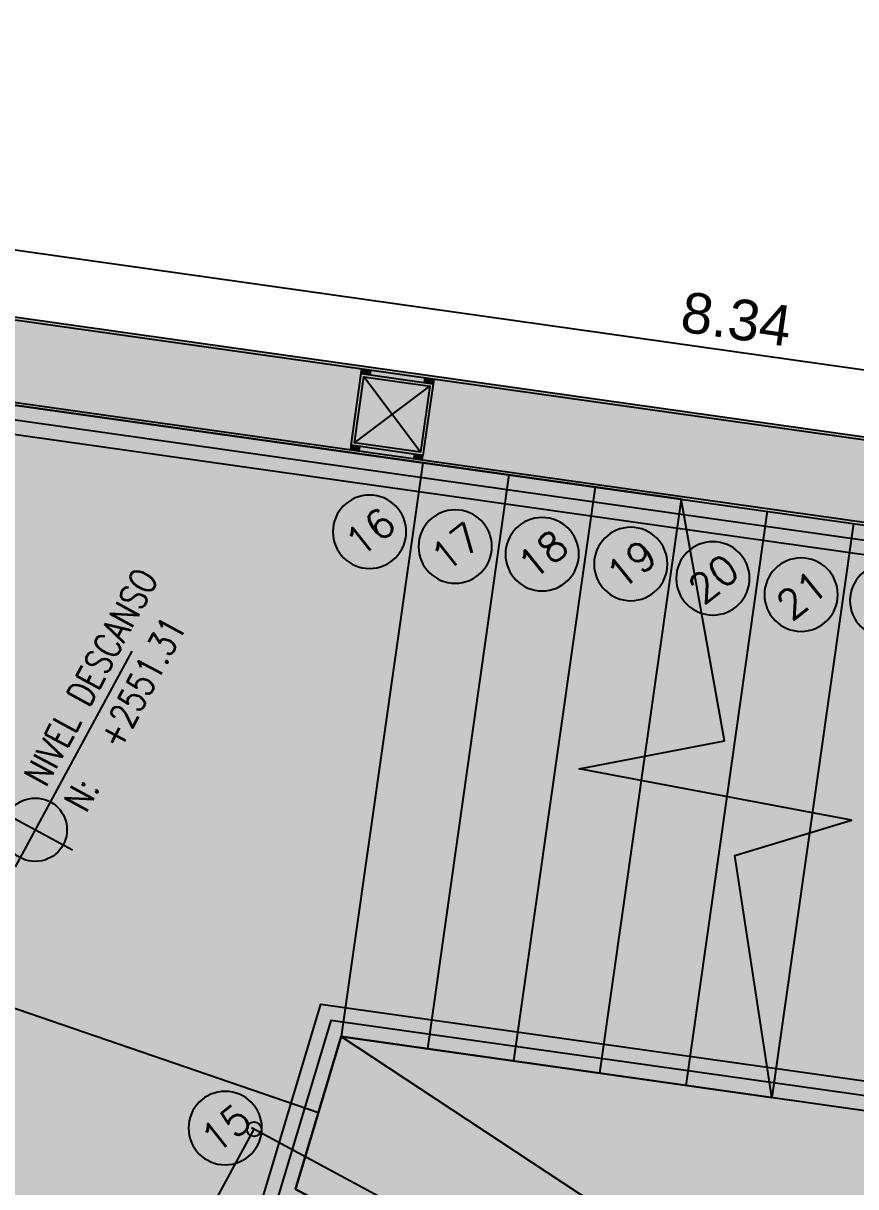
# Model space of a CAD drawing. Header units: millimetres. Extents: x 837300 to 838100, y 1173100 to 1173878.
# Drawn here: x 837845.712 to 837848.583, y 1173317.28 to 1173321.295 of the extents above; entities that cross this region are included whole.
import ezdxf
from ezdxf.enums import TextEntityAlignment as Align

# ---------------------------------------------------------------- set-up
doc = ezdxf.new("R2010")
doc.units = ezdxf.units.MM
for name, color, linetype in [('.', 255, 'Continuous'), ('1MURO', 5, 'Continuous'), ('A-ANOTAC-SIMBOLO', 3, 'Continuous'), ('A-Linea-1', 1, 'Continuous'), ('A-Linea-4', 4, 'Continuous'), ('hatch ciruclación', 41, 'Continuous'), ('HATCH SUELO', 41, 'Continuous'), ('INT_COTAS 100', 2, 'Continuous'), ('OLD-ANT-PLANTAS PROPUESTAS$0$A-BORDE DE LOSA PERFIL IPE', 2, 'Continuous'), ('OLD-ANT-PLANTAS PROPUESTAS$0$A-FONDO_250', 250, 'Continuous'), ('OLD-ANT-PLANTAS PROPUESTAS$0$A-FONDO_253', 253, 'Continuous'), ('OLD-ANT-PLANTAS PROPUESTAS$0$A-Linea-1', 1, 'Continuous'), ('OLD-ANT-PLANTAS PROPUESTAS$0$KCIG-AP-DW-XR-PUNTOS FIJOS$0$A-ESCALERA', 3, 'Continuous'), ('pv', 1, 'Continuous')]:
    doc.layers.add(name, color=color, linetype=linetype)
doc.styles.add('ARIAL', font='arial.ttf')
doc.styles.add('OLD-ANT-PLANTAS PROPUESTAS$0$KCIG-AP-DW-XR-PUNTOS FIJOS$0$ROMANS', font='romans')
doc.styles.add('TEXT', font='romans.shx', dxfattribs={"width": 0.8})
doc.dimstyles.new('Cotas100', dxfattribs={"dimtxt": 0.14, "dimasz": 0.1, "dimexe": 0.01, "dimexo": 0.01, "dimgap": 0.04, "dimtad": 1, "dimzin": 1, "dimdsep": 46, "dimtxsty": 'ARIAL', "dimblk": 'SMALL', "dimcen": 0.3, "dimclrd": 2, "dimclre": 2, "dimclrt": 1, "dimazin": 2, "dimtfac": 1, "dimtofl": 0, "dimtmove": 0, "dimatfit": 3, "dimldrblk": 'OBLIQUE', "dimfxl": 1, "dimtolj": 1, "dimlwd": -1, "dimlwe": -1, "dimarcsym": 0})

# ---------------------------------------------------------------- blocks, each defined once
blk = doc.blocks.new('_Small')
at = {"color": 0, "linetype": 'ByBlock', "lineweight": -2}
blk.add_circle((0, 0), 0.25, dxfattribs=at)
blk = doc.blocks.new('*D607')
at = {"layer": 'Defpoints', "color": 0, "transparency": 16777216}
for p in [(424.5734, -2.7272), (425.0445, -2.982, 0.0024), (424.0923, -4.7428, -0.0335)]:
    blk.add_point(p, dxfattribs=at)
at = {"layer": 'INT_COTAS 100', "color": 2, "transparency": 16777216}
for p, q in [((423.6212, -4.488), (424.5734, -2.7272)), ((425.0357, -2.9773), (424.5646, -2.7225)), ((424.0835, -4.738), (423.6124, -4.4833))]:
    blk.add_line(p, q, dxfattribs=at)
at = {"layer": 'INT_COTAS 100', "color": 2, "transparency": 16777216, "xscale": 0.1, "yscale": 0.1, "zscale": 0.1}
for p, rotation in [((424.5734, -2.7272), 61.59498198217778), ((423.6212, -4.488), 241.5949819821778)]:
    blk.add_blockref('_Small', p, dxfattribs=dict(at, rotation=rotation))
at = {"layer": 'INT_COTAS 100', "color": 1, "transparency": 16777216, "insert": (424.1954, -3.6607), "char_height": 0.14, "attachment_point": 5, "rotation": 241.595, "style": 'ARIAL'}
blk.add_mtext('\\A1;2.00', dxfattribs=at)
blk = doc.blocks.new('_Oblique')
at = {"color": 0, "linetype": 'ByBlock', "lineweight": -2}
blk.add_line((-0.5, -0.5), (0.5, 0.5), dxfattribs=at)
blk = doc.blocks.new('*D614')
at = {"color": 2, "transparency": 16777216}
for p, q in [((422.0744, 0.4091), (422.0942, 0.55)), ((422.0928, 0.5401), (430.3496, -0.6259)), ((430.3311, -0.7568), (430.351, -0.616))]:
    blk.add_line(p, q, dxfattribs=at)
at = {"layer": 'Defpoints', "color": 0, "transparency": 16777216}
for p in [(422.073, 0.3992, 0.0011), (430.3496, -0.6259), (430.3297, -0.7667, 0.0011)]:
    blk.add_point(p, dxfattribs=at)
at = {"color": 2, "transparency": 16777216, "xscale": 0.1, "yscale": 0.1, "zscale": 0.1}
for p, rotation in [((422.0928, 0.5401), 171.962301150857), ((430.3496, -0.6259), 351.9623011508571)]:
    blk.add_blockref('_Small', p, dxfattribs=dict(at, rotation=rotation))
at = {"color": 1, "transparency": 16777216, "insert": (426.2368, 0.0675), "char_height": 0.14, "attachment_point": 5, "rotation": 351.9623, "style": 'ARIAL'}
blk.add_mtext('\\A1;8.34', dxfattribs=at)
blk = doc.blocks.new('OLD-ANT-PLANTAS PROPUESTAS$0$KCIG-AP-DW-XR-PUNTOS FIJOS$0$NUM-ESCALERA')
blk.add_circle((0, 0), 0.1266)
at = {"style": 'OLD-ANT-PLANTAS PROPUESTAS$0$KCIG-AP-DW-XR-PUNTOS FIJOS$0$ROMANS'}
blk.add_attdef('NO', text='', height=0.1, rotation=360, dxfattribs=at).set_placement((-0.0009, -0.0023), align=Align.MIDDLE)
blk = doc.blocks.new('*U282')
at = {"ltscale": 0.07}
for color, points in [(256, [(0, 6.339, 0.414214), (-2.301, 4.037), (0, 4.037)]), (255, [(0, 6.339), (0, 4.037), (2.301, 4.037, 0.414214)]), (255, [(0, 4.037), (-2.301, 4.037, 0.414214), (0, 1.736)]), (256, [(2.301, 4.037), (0, 4.037), (0, 1.736, 0.414214)])]:
    blk.add_hatch(color=color, dxfattribs=at).paths.add_polyline_path(points)
at = {"color": 3}
blk.add_line((0, 7.239), (0, 0.835), dxfattribs=at)
at = {"color": 3, "ltscale": 0.07}
blk.add_line((15.379, 4.037), (-3.202, 4.037), dxfattribs=at)
at = {"color": 3}
blk.add_circle((0, 4.037), 2.401, dxfattribs=at)
at = {"style": 'TEXT', "width": 0.8}
blk.add_text('N:', height=2.0012, dxfattribs=at).set_placement((2.91, 1.228))
for tag, p in [('NIVEL', (3.163, 4.83)), ('#', (8.301, 1.228)), ('(-)', (26.145, 1.228))]:
    blk.add_attdef(tag, p, '', height=2.001, dxfattribs=at)
blk = doc.blocks.new('ecalera n2')
at = {"layer": '.', "true_color": 0xffffff}
h = blk.add_hatch(color=7, dxfattribs=at)
h.dxf.hatch_style = 1
edge = h.paths.add_edge_path()
edge.add_line((232.6251, -992.7449), (232.8981, -992.6206))
edge.add_line((232.8981, -992.6206), (232.8262, -992.4626))
edge.add_arc((227.3249, -982.4301), 11.4418, 298.73805, 322.39966)
edge.add_arc((227.3311, -982.4378), 11.4322, 322.41108, 332.16677)
edge.add_arc((236.6493, -988.6644), 1.1901, 41.4013, 48.3198, ccw=False)
edge.add_line((237.542, -987.8773), (237.7582, -987.6693))
edge.add_line((237.7582, -987.6693), (231.8762, -981.7586))
edge.add_line((231.8762, -981.7586), (231.6601, -981.9667))
edge.add_line((231.6601, -981.9667), (232.5556, -982.8667))
edge.add_line((232.5556, -982.8667), (229.4185, -984.98))
edge.add_line((229.4185, -984.98), (228.8267, -983.6807))
edge.add_line((228.8267, -983.6807), (228.5537, -983.8051))
edge.add_line((228.5537, -983.8051), (232.6251, -992.7449))
at = {"layer": '.', "extrusion": (2.73912e-09, -5.94089e-15, 1)}
h = blk.add_hatch(color=254, dxfattribs=at)
h.dxf.hatch_style = 1
h.paths.add_polyline_path([(232.8723, -992.4372), (229.5449, -985.0123), (232.5823, -982.9649), (237.4147, -987.8245), (237.3792, -987.8598), (232.576, -983.0295), (229.608, -985.0301), (232.9161, -992.4128)])
h = blk.add_hatch(color=254, dxfattribs=at)
h.dxf.hatch_style = 1
edge = h.paths.add_edge_path()
edge.add_line((236.4608, -989.4824), (236.4253, -989.5177))
edge.add_line((236.4253, -989.5177), (232.4674, -985.542))
edge.add_line((232.4674, -985.542), (231.9567, -985.9161))
edge.add_line((231.9567, -985.9161), (234.484, -991.4199))
edge.add_arc((227.3311, -982.4378), 11.4822, 308.53214, 322.12672)
edge.add_line((236.3948, -989.4869), (236.4253, -989.5177))
edge.add_arc((227.6009, -982.7555), 11.1174, 308.13272, 322.5372, ccw=False)
edge.add_line((234.4658, -991.5003), (231.8943, -985.8998))
edge.add_line((231.8943, -985.8998), (232.4726, -985.4762))
edge.add_line((232.4726, -985.4762), (236.4608, -989.4824))
at = {"layer": 'hatch ciruclación', "true_color": 0xfeeab9}
h = blk.add_hatch(color=254, dxfattribs=at)
h.dxf.hatch_style = 1
edge = h.paths.add_edge_path()
edge.add_arc((227.3543, -982.4742), 11.389, 298.71469, 308.81444)
edge.add_line((234.493, -991.3483), (232.0191, -985.9324))
edge.add_line((232.0191, -985.9324), (232.4623, -985.6077))
edge.add_line((232.4623, -985.6077), (233.5195, -986.6718))
edge.add_line((233.5195, -986.6718), (233.9215, -985.9283))
edge.add_line((233.9215, -985.9283), (234.316, -986.0733))
edge.add_line((234.316, -986.0733), (233.6733, -985.3658))
edge.add_line((233.6733, -985.3658), (234.1313, -985.5912))
edge.add_line((234.1313, -985.5912), (234.5158, -984.8363))
edge.add_line((234.5158, -984.8363), (232.592, -982.9031))
edge.add_line((232.592, -982.9031), (229.4384, -985.0238))
edge.add_line((229.4384, -985.0238), (232.8262, -992.4626))
h = blk.add_hatch(color=254, dxfattribs=at)
h.dxf.hatch_style = 1
edge = h.paths.add_edge_path()
edge.add_arc((227.3543, -982.4742), 11.389, 298.71469, 308.81444)
edge.add_line((234.493, -991.3483), (232.0191, -985.9324))
edge.add_line((232.0191, -985.9324), (232.4623, -985.6077))
edge.add_line((232.4623, -985.6077), (233.5195, -986.6718))
edge.add_line((233.5195, -986.6718), (233.9215, -985.9283))
edge.add_line((233.9215, -985.9283), (234.316, -986.0733))
edge.add_line((234.316, -986.0733), (233.6733, -985.3658))
edge.add_line((233.6733, -985.3658), (234.1313, -985.5912))
edge.add_line((234.1313, -985.5912), (234.5158, -984.8363))
edge.add_line((234.5158, -984.8363), (232.592, -982.9031))
edge.add_line((232.592, -982.9031), (229.4384, -985.0238))
edge.add_line((229.4384, -985.0238), (232.8262, -992.4626))
at = {"color": 3}
for p, q in [((232.2407, -985.77), (231.0201, -983.9582, 0)), ((233.881, -984.1982, 0), (232.4623, -985.6077)), ((234.0926, -984.4108, 0), (232.6737, -985.8205, 0)), ((234.3043, -984.6234, 0), (232.8852, -986.0333, 0)), ((234.5159, -984.836, 0), (233.0966, -986.2462, 0)), ((234.022, -985.7496, 0), (233.308, -986.459, 0))]:
    blk.add_line(p, q, dxfattribs=at)
at = {"color": 251}
for p, q in [((234.7276, -985.0486, 0), (234.022, -985.7496, 0)), ((234.9392, -985.2612, 0), (233.5195, -986.6718, 0))]:
    blk.add_line(p, q, dxfattribs=at)
at = {"color": 2}
for p, q in [((232.0191, -985.9324), (232.4623, -985.6077)), ((235.0203, -988.1824, 0), (232.4623, -985.6077)), ((232.4623, -985.6077), (234.4931, -991.3485))]:
    blk.add_line(p, q, dxfattribs=at)
at = {"elevation": 0.0012}
blk.add_lwpolyline([(232.8262, -992.4626, 0.044097), (234.493, -991.3483), (232.0191, -985.9324), (232.4623, -985.6077), (233.5195, -986.6718), (233.9215, -985.9283), (234.316, -986.0733), (233.6733, -985.3658), (234.1313, -985.5912), (234.5158, -984.8363), (232.592, -982.9031), (229.4384, -985.0238)], format="xyb", close=True, dxfattribs=at)
at = {"color": 3, "extrusion": (2.73912e-09, -5.93059e-15, 1), "elevation": 0}
blk.add_lwpolyline([(233.5195, -986.6718), (233.9215, -985.9283), (234.316, -986.0733), (233.6733, -985.3658), (234.1313, -985.5912), (234.5159, -984.836)], dxfattribs=at)
at = {"color": 2, "extrusion": (2.73912e-09, -5.94089e-15, 1), "elevation": 0}
blk.add_lwpolyline([(232.0191, -985.9324), (234.4931, -991.3485, 0.057167), (236.3248, -989.4953), (232.4623, -985.6077)], format="xyb", close=True, dxfattribs=at)
at = {"extrusion": (-0.00355, 0.003568, 0.999987)}
blk.add_point((233.8968, -984.0017, 0.0019), dxfattribs=at)
at = {"layer": '1MURO', "extrusion": (0.006911, 0.006124, 0.999957), "elevation": -4.4124}
for points in [[(231.8707, -981.75), (231.6545, -981.958), (237.5364, -987.8688), (237.7525, -987.6608)], [(231.8705, -981.7641), (231.6688, -981.9582), (237.5365, -987.8548), (237.7383, -987.6606)]]:
    blk.add_lwpolyline(points, close=True, dxfattribs=at)
at = {"layer": 'A-Linea-1', "extrusion": (-0.003448, 0.003555, 0.999988)}
for p, q in [((233.9262, -983.8356, 0.0014), (233.9, -983.8249, 0.0017)), ((233.9184, -983.8433, 0.0014), (233.9078, -983.8171, 0.0013)), ((234.0814, -983.9915, 0.0013), (234.0552, -983.9808, 0.0016)), ((234.0736, -983.9993, 0.0013), (234.063, -983.9731, 0.0011))]:
    blk.add_line(p, q, dxfattribs=at)
at = {"layer": 'A-Linea-1', "extrusion": (-0.003605, 0.003398, 0.999988)}
for p, q in [((233.7383, -984.0225, 0.0014), (233.7122, -984.0118, 0.0013)), ((233.7305, -984.0303, 0.0014), (233.72, -984.0041, 0.0017)), ((233.8935, -984.1785, 0.0012), (233.8674, -984.1678, 0.0011)), ((233.8857, -984.1862, 0.0012), (233.8752, -984.16, 0.0016))]:
    blk.add_line(p, q, dxfattribs=at)
at = {"layer": 'A-Linea-1', "extrusion": (-0.003448, 0.003555, 0.999988)}
for points, elevation in [([(233.9276, -983.8265), (233.917, -983.8371), (233.8958, -983.8158), (233.9064, -983.8052)], -4.3024), ([(233.9248, -983.8265), (233.917, -983.8342), (233.8986, -983.8158), (233.9064, -983.808)], -4.3024), ([(234.0828, -983.9824), (234.0722, -983.993), (234.051, -983.9718), (234.0616, -983.9612)], -4.3037), ([(234.08, -983.9824), (234.0722, -983.9902), (234.0538, -983.9718), (234.0616, -983.964)], -4.3037)]:
    blk.add_lwpolyline(points, close=True, dxfattribs=dict(at, elevation=elevation))
at = {"layer": 'A-Linea-1', "extrusion": (-0.003605, 0.003398, 0.999988)}
for points, elevation in [([(233.729, -984.0245), (233.7397, -984.014), (233.7185, -983.9927), (233.7079, -984.0033)], -4.1849), ([(233.729, -984.0217), (233.7368, -984.014), (233.7185, -983.9955), (233.7107, -984.0033)], -4.1849), ([(233.8842, -984.1805), (233.8949, -984.1699), (233.8737, -984.1487), (233.8631, -984.1592)], -4.1862), ([(233.8842, -984.1777), (233.892, -984.1699), (233.8737, -984.1515), (233.8659, -984.1592)], -4.1862)]:
    blk.add_lwpolyline(points, close=True, dxfattribs=dict(at, elevation=elevation))
at = {"layer": 'A-Linea-4', "extrusion": (-0.003679, 0.00363, 0.999987), "elevation": -4.4304}
for points in [[(233.8948, -984.1688), (233.7184, -983.9916), (233.8956, -983.8153), (234.072, -983.9925)], [(233.8948, -984.1547), (233.7326, -983.9917), (233.8956, -983.8294), (234.0578, -983.9925)]]:
    blk.add_lwpolyline(points, close=True, dxfattribs=at)
at = {"layer": 'HATCH SUELO', "color": 7, "true_color": 0xffffff, "elevation": 0.0011}
blk.add_lwpolyline([(232.6251, -992.7449), (232.8981, -992.6206), (232.8262, -992.4626, 0.103612), (236.3901, -989.4114, 0.042593), (237.4407, -987.7755, -0.030197), (237.542, -987.8773), (237.7582, -987.6693), (231.8762, -981.7586), (231.6601, -981.9667), (232.5556, -982.8667), (229.4185, -984.98), (228.8267, -983.6807), (228.5537, -983.8051)], format="xyb", close=True, dxfattribs=at)
at = {"layer": 'OLD-ANT-PLANTAS PROPUESTAS$0$A-Linea-1', "extrusion": (-0.003679, 0.00363, 0.999987)}
for p, q in [((233.8964, -984.1643, 0.0025), (233.8972, -983.839, 0.0013)), ((233.7342, -984.0013, 0.0013), (234.0594, -984.0021, 0.0025))]:
    blk.add_line(p, q, dxfattribs=at)
at = {"layer": 'pv', "extrusion": (2.73912e-09, -5.94089e-15, 1), "elevation": 0}
blk.add_lwpolyline([(232.8723, -992.4372), (229.5449, -985.0123), (232.5823, -982.9649), (237.4147, -987.8245), (237.3792, -987.8598), (232.576, -983.0295), (229.608, -985.0301), (232.9161, -992.4128)], close=True, dxfattribs=at)
at = {"layer": 'pv', "extrusion": (2.73912e-09, -5.93059e-15, 1), "elevation": -0.0114}
blk.add_lwpolyline([(236.4608, -989.4824), (236.4253, -989.5177), (232.4674, -985.542), (231.9567, -985.9161), (234.484, -991.4199, 0.059387), (236.3948, -989.4869), (236.4253, -989.5177, -0.062934), (234.4658, -991.5003), (231.8943, -985.8998), (232.4726, -985.4762)], format="xyb", close=True, dxfattribs=at)
at = {"layer": 'A-ANOTAC-SIMBOLO', "ltscale": 0.07, "extrusion": (0.000394502, 0.00027461, 1)}
ref = blk.add_blockref('*U282', (232.1272, -984.5693, -0.1814), dxfattribs=dict(at, xscale=0.045555138435956, yscale=0.045555138435956, zscale=0.045555138435956, rotation=24.54975171590154))
ref.add_attrib('LEVEL', 'NIVEL DESCANSO', (232.1669, -984.3092, -0.1814), dxfattribs={"layer": '0', "extrusion": (0.000394502, 0.00027461, 1), "height": 0.091164, "rotation": 24.5498, "style": 'TEXT', "width": 0.8})
ref.add_attrib('#', '+2551.31', (232.4479, -984.3612, -0.1814), dxfattribs={"layer": '0', "ltscale": 0.07, "extrusion": (0.000394502, 0.00027461, 1), "height": 0.09116, "rotation": 24.5498, "style": 'TEXT', "width": 0.8})
at = {"layer": 'OLD-ANT-PLANTAS PROPUESTAS$0$KCIG-AP-DW-XR-PUNTOS FIJOS$0$A-ESCALERA', "linetype": 'ByBlock', "extrusion": (2.73912e-09, -5.94089e-15, 1)}
ref = blk.add_blockref('OLD-ANT-PLANTAS PROPUESTAS$0$KCIG-AP-DW-XR-PUNTOS FIJOS$0$NUM-ESCALERA', (233.5906, -984.2775, 0), dxfattribs=dict(at, xscale=-1, rotation=1.697129907364552))
ref.add_attrib('NO', '16', dxfattribs={"layer": '0', "height": 0.1, "rotation": 1.6971, "style": 'OLD-ANT-PLANTAS PROPUESTAS$0$KCIG-AP-DW-XR-PUNTOS FIJOS$0$ROMANS'}).set_placement((233.5915, -984.2798, 0), align=Align.MIDDLE)
ref = blk.add_blockref('OLD-ANT-PLANTAS PROPUESTAS$0$KCIG-AP-DW-XR-PUNTOS FIJOS$0$NUM-ESCALERA', (233.7955, -984.4964, 0), dxfattribs=dict(at, xscale=-1, rotation=1.697129907364552))
ref.add_attrib('NO', '17', dxfattribs={"layer": '0', "height": 0.1, "rotation": 1.6971, "style": 'OLD-ANT-PLANTAS PROPUESTAS$0$KCIG-AP-DW-XR-PUNTOS FIJOS$0$ROMANS'}).set_placement((233.7964, -984.4987, 0), align=Align.MIDDLE)
ref = blk.add_blockref('OLD-ANT-PLANTAS PROPUESTAS$0$KCIG-AP-DW-XR-PUNTOS FIJOS$0$NUM-ESCALERA', (234.0187, -984.6984, 0), dxfattribs=dict(at, xscale=-1, rotation=1.697129907364552))
ref.add_attrib('NO', '18', dxfattribs={"layer": '0', "height": 0.1, "rotation": 1.6971, "style": 'OLD-ANT-PLANTAS PROPUESTAS$0$KCIG-AP-DW-XR-PUNTOS FIJOS$0$ROMANS'}).set_placement((234.0197, -984.7007, 0), align=Align.MIDDLE)
ref = blk.add_blockref('OLD-ANT-PLANTAS PROPUESTAS$0$KCIG-AP-DW-XR-PUNTOS FIJOS$0$NUM-ESCALERA', (234.2421, -984.9097, 0), dxfattribs=dict(at, xscale=-1, rotation=1.697129907364552))
ref.add_attrib('NO', '19', dxfattribs={"layer": '0', "height": 0.1, "rotation": 1.6971, "style": 'OLD-ANT-PLANTAS PROPUESTAS$0$KCIG-AP-DW-XR-PUNTOS FIJOS$0$ROMANS'}).set_placement((234.2431, -984.912, 0), align=Align.MIDDLE)
ref = blk.add_blockref('OLD-ANT-PLANTAS PROPUESTAS$0$KCIG-AP-DW-XR-PUNTOS FIJOS$0$NUM-ESCALERA', (234.4381, -985.1201, 0), dxfattribs=dict(at, xscale=-1, rotation=1.697129907364552))
ref.add_attrib('NO', '20', dxfattribs={"layer": '0', "height": 0.1, "rotation": 1.6971, "style": 'OLD-ANT-PLANTAS PROPUESTAS$0$KCIG-AP-DW-XR-PUNTOS FIJOS$0$ROMANS'}).set_placement((234.4391, -985.1224, 0), align=Align.MIDDLE)
ref = blk.add_blockref('OLD-ANT-PLANTAS PROPUESTAS$0$KCIG-AP-DW-XR-PUNTOS FIJOS$0$NUM-ESCALERA', (234.6468, -985.3483, 0), dxfattribs=dict(at, xscale=-1, rotation=1.697129907364552))
ref.add_attrib('NO', '21', dxfattribs={"layer": '0', "height": 0.1, "rotation": 1.6971, "style": 'OLD-ANT-PLANTAS PROPUESTAS$0$KCIG-AP-DW-XR-PUNTOS FIJOS$0$ROMANS'}).set_placement((234.6477, -985.3506, 0), align=Align.MIDDLE)
ref = blk.add_blockref('OLD-ANT-PLANTAS PROPUESTAS$0$KCIG-AP-DW-XR-PUNTOS FIJOS$0$NUM-ESCALERA', (234.87, -985.5428, 0), dxfattribs=dict(at, xscale=-1, rotation=1.697129907364552))
ref.add_attrib('NO', '22', dxfattribs={"layer": '0', "height": 0.1, "rotation": 1.6971, "style": 'OLD-ANT-PLANTAS PROPUESTAS$0$KCIG-AP-DW-XR-PUNTOS FIJOS$0$ROMANS'}).set_placement((234.8709, -985.5451, 0), align=Align.MIDDLE)
ref = blk.add_blockref('OLD-ANT-PLANTAS PROPUESTAS$0$KCIG-AP-DW-XR-PUNTOS FIJOS$0$NUM-ESCALERA', (231.9523, -985.6181), dxfattribs=dict(at, xscale=-1, rotation=1.697129907364552))
ref.add_attrib('NO', '15', dxfattribs={"layer": '0', "height": 0.1, "rotation": 1.6971, "style": 'OLD-ANT-PLANTAS PROPUESTAS$0$KCIG-AP-DW-XR-PUNTOS FIJOS$0$ROMANS'}).set_placement((231.9533, -985.6205), align=Align.MIDDLE)
blk = doc.blocks.new('COTAS PP1')
dim = blk.add_aligned_dim(p1=(422.073, 0.3992, 0.0011), p2=(430.3297, -0.7667, 0.0011), distance=0.1422, dimstyle='Cotas100')
dim.commit()
dim.dimension.update_dxf_attribs({"geometry": '*D614', "text_midpoint": (426.2368, 0.0675)})
at = {"layer": 'INT_COTAS 100'}
dim = blk.add_aligned_dim(p1=(424.0923, -4.7428, -0.0383), p2=(425.0445, -2.982, -0.0024), distance=0.5356, dimstyle='Cotas100', override={"dimtmove": 1}, dxfattribs=at)
dim.commit()
dim.dimension.update_dxf_attribs({"geometry": '*D607', "text_midpoint": (424.1954, -3.6607, -0.0048)})

msp = doc.modelspace()

# ---------------------------------------------------------------- hatches: boundary and pattern name
at = {"layer": 'OLD-ANT-PLANTAS PROPUESTAS$0$A-FONDO_253'}
h = msp.add_hatch(color=256, dxfattribs=at)
h.dxf.hatch_style = 1
edge = h.paths.add_edge_path(flags=16)
edge.add_arc((837846.5301, 1173295.9539), 7.5868, 283.24708, 358.05936, ccw=False)
edge.add_arc((837850.9885, 1173281.9328), 7.1719, 112.28617, 191.82687)
edge.add_arc((837834.7347, 1173278.7898), 9.3844, -50.43584, 10.26977, ccw=False)
edge.add_arc((837836.7502, 1173276.3917), 6.2521, 215.49265, 309.32323, ccw=False)
edge.add_arc((837839.3233, 1173278.1782), 9.3844, 124.2365, 215.25171, ccw=False)
edge.add_arc((837831.606, 1173289.3927), 4.2293, 305.1934, 455.5205)
edge.add_arc((837830.0952, 1173303.8802), 10.337, 219.23687, 276.13054, ccw=False)
edge.add_arc((837827.4308, 1173301.6876), 6.8864, 124.75996, 219.12947, ccw=False)
edge.add_arc((837829.3822, 1173298.8418), 10.337, 56.26131, 124.65256, ccw=False)
edge.add_arc((837840.804, 1173317.2321), 11.3224, 239.88657, 421.47065)
edge.add_arc((837858.6597, 1173341.4001), 18.8991, 173.43872, 228.80264, ccw=False)
edge.add_arc((837850.1752, 1173342.3759), 10.3588, 80.76479, 173.43812, ccw=False)
edge.add_arc((837848.8044, 1173333.9463), 18.8991, 8.12746, 80.7642, ccw=False)
edge.add_arc((837881.8451, 1173340.7768), 14.9226, 196.18157, 260.44966)
edge.add_arc((837878.036, 1173314.5823), 11.556, 37.21916, 83.37462, ccw=False)
edge.add_arc((837882.5177, 1173318.45), 5.6597, -57.8326, 33.4794, ccw=False)
edge.add_arc((837879.2428, 1173323.8339), 11.961, 260.10736, 301.71618, ccw=False)
edge.add_arc((837872.6989, 1173296.5677), 16.1206, 73.83152, 104.33831)
edge.add_arc((837874.2834, 1173292.5474), 20.4152, 105.85279, 171.12519)
edge = h.paths.add_edge_path()
edge.add_arc((837846.5301, 1173295.9539), 7.7368, 283.33578, 357.9916, ccw=False)
edge.add_arc((837850.9885, 1173281.9328), 7.0219, 112.38194, 191.84335)
edge.add_arc((837834.7347, 1173278.7898), 9.5344, -50.43773, 10.28213, ccw=False)
edge.add_arc((837836.7502, 1173276.3917), 6.4021, 215.48982, 309.32606, ccw=False)
edge.add_arc((837839.3233, 1173278.1782), 9.5344, 124.24413, 215.2536, ccw=False)
edge.add_arc((837831.606, 1173289.3927), 4.0793, 305.2108, 455.5094)
edge.add_arc((837830.0952, 1173303.8802), 10.487, 219.2361, 276.12613, ccw=False)
edge.add_arc((837827.4308, 1173301.6876), 7.0364, 124.75882, 219.13062, ccw=False)
edge.add_arc((837829.3822, 1173298.8418), 10.487, 56.28743, 124.65333, ccw=False)
edge.add_arc((837840.804, 1173317.2321), 11.1724, 239.91074, 421.55559)
edge.add_arc((837858.6597, 1173341.4001), 19.0491, 173.43872, 228.85298, ccw=False)
edge.add_arc((837850.1752, 1173342.3759), 10.5088, 80.76479, 173.43813, ccw=False)
edge.add_arc((837848.8044, 1173333.9463), 19.0491, 8.15937, 80.7642, ccw=False)
edge.add_arc((837881.8451, 1173340.7768), 14.7726, 196.22235, 260.43489)
edge.add_arc((837878.036, 1173314.5823), 11.706, 37.19528, 83.35576, ccw=False)
edge.add_arc((837882.5177, 1173318.45), 5.8097, -57.83845, 33.52785, ccw=False)
edge.add_arc((837879.2428, 1173323.8339), 12.111, 260.06824, 301.71896, ccw=False)
edge.add_arc((837872.6989, 1173296.5677), 15.9706, 73.80218, 104.33121)
edge.add_arc((837874.2834, 1173292.5474), 20.2652, 105.8584, 171.09967)

# ---------------------------------------------------------------- linework, layer by layer
at = {"layer": 'OLD-ANT-PLANTAS PROPUESTAS$0$A-BORDE DE LOSA PERFIL IPE'}
for points in [[(837854.2622, 1173295.6828, -0.33778), (837848.3147, 1173288.4257, 0.361311), (837844.116, 1173280.4916, -0.271319), (837840.8074, 1173271.4394, -0.433963), (837831.5374, 1173272.6749, -0.419383), (837833.9581, 1173286.0598, 0.7694), (837831.2144, 1173293.4531, -0.253457), (837821.9726, 1173297.247, -0.436743), (837823.4192, 1173307.4685, -0.307477), (837835.2027, 1173307.5652, 1.014458), (837846.1254, 1173327.0557, -0.246615), (837839.7353, 1173343.5768, -0.427946), (837851.8618, 1173352.7485, -0.32784), (837867.6607, 1173336.6499, 0.287749), (837879.3904, 1173326.2096, -0.204182), (837887.3607, 1173321.6589, -0.421215), (837885.6102, 1173313.5318, -0.183763), (837877.154, 1173311.9044, 0.134002), (837868.7457, 1173312.0413, 0.292616), (837854.2622, 1173295.6828)], [(837854.1126, 1173295.697, -0.338541), (837848.2687, 1173288.569, 0.361702), (837843.9688, 1173280.4629, -0.271252), (837840.7121, 1173271.5552, -0.433934), (837831.6598, 1173272.7618, -0.419413), (837834.0435, 1173285.9365, 0.769597), (837831.1992, 1173293.6024, -0.253474), (837822.0889, 1173297.3418, -0.436731), (837823.5046, 1173307.3452, -0.307598), (837835.1234, 1173307.4378, 1.01392), (837846.2116, 1173327.1796, -0.246382), (837839.8843, 1173343.5597, -0.427946), (837851.8377, 1173352.6004, -0.327994), (837867.5138, 1173336.6182, 0.288012), (837879.3693, 1173326.0611, -0.204159), (837887.2383, 1173321.5721, -0.420936), (837885.5309, 1173313.6591, -0.183574), (837877.1879, 1173312.0507, 0.133903), (837868.7067, 1173312.1862, 0.292763)]]:
    msp.add_lwpolyline(points, format="xyb", close=True, dxfattribs=at)
at = {"layer": 'OLD-ANT-PLANTAS PROPUESTAS$0$A-FONDO_250'}
msp.add_arc((837840.7974, 1173317.2292), 11.3224, 251.64256, 32.08423, dxfattribs=at)

# ---------------------------------------------------------------- block references
at = {"rotation": 37.10145987090589}
msp.add_blockref('ecalera n2', (837066.8578, 1173963.6604), dxfattribs=at)
at = {"layer": 'INT_COTAS 100'}
msp.add_blockref('COTAS PP1', (837421.9348, 1173320.2061), dxfattribs=at)

doc.saveas('drawing.dxf')
